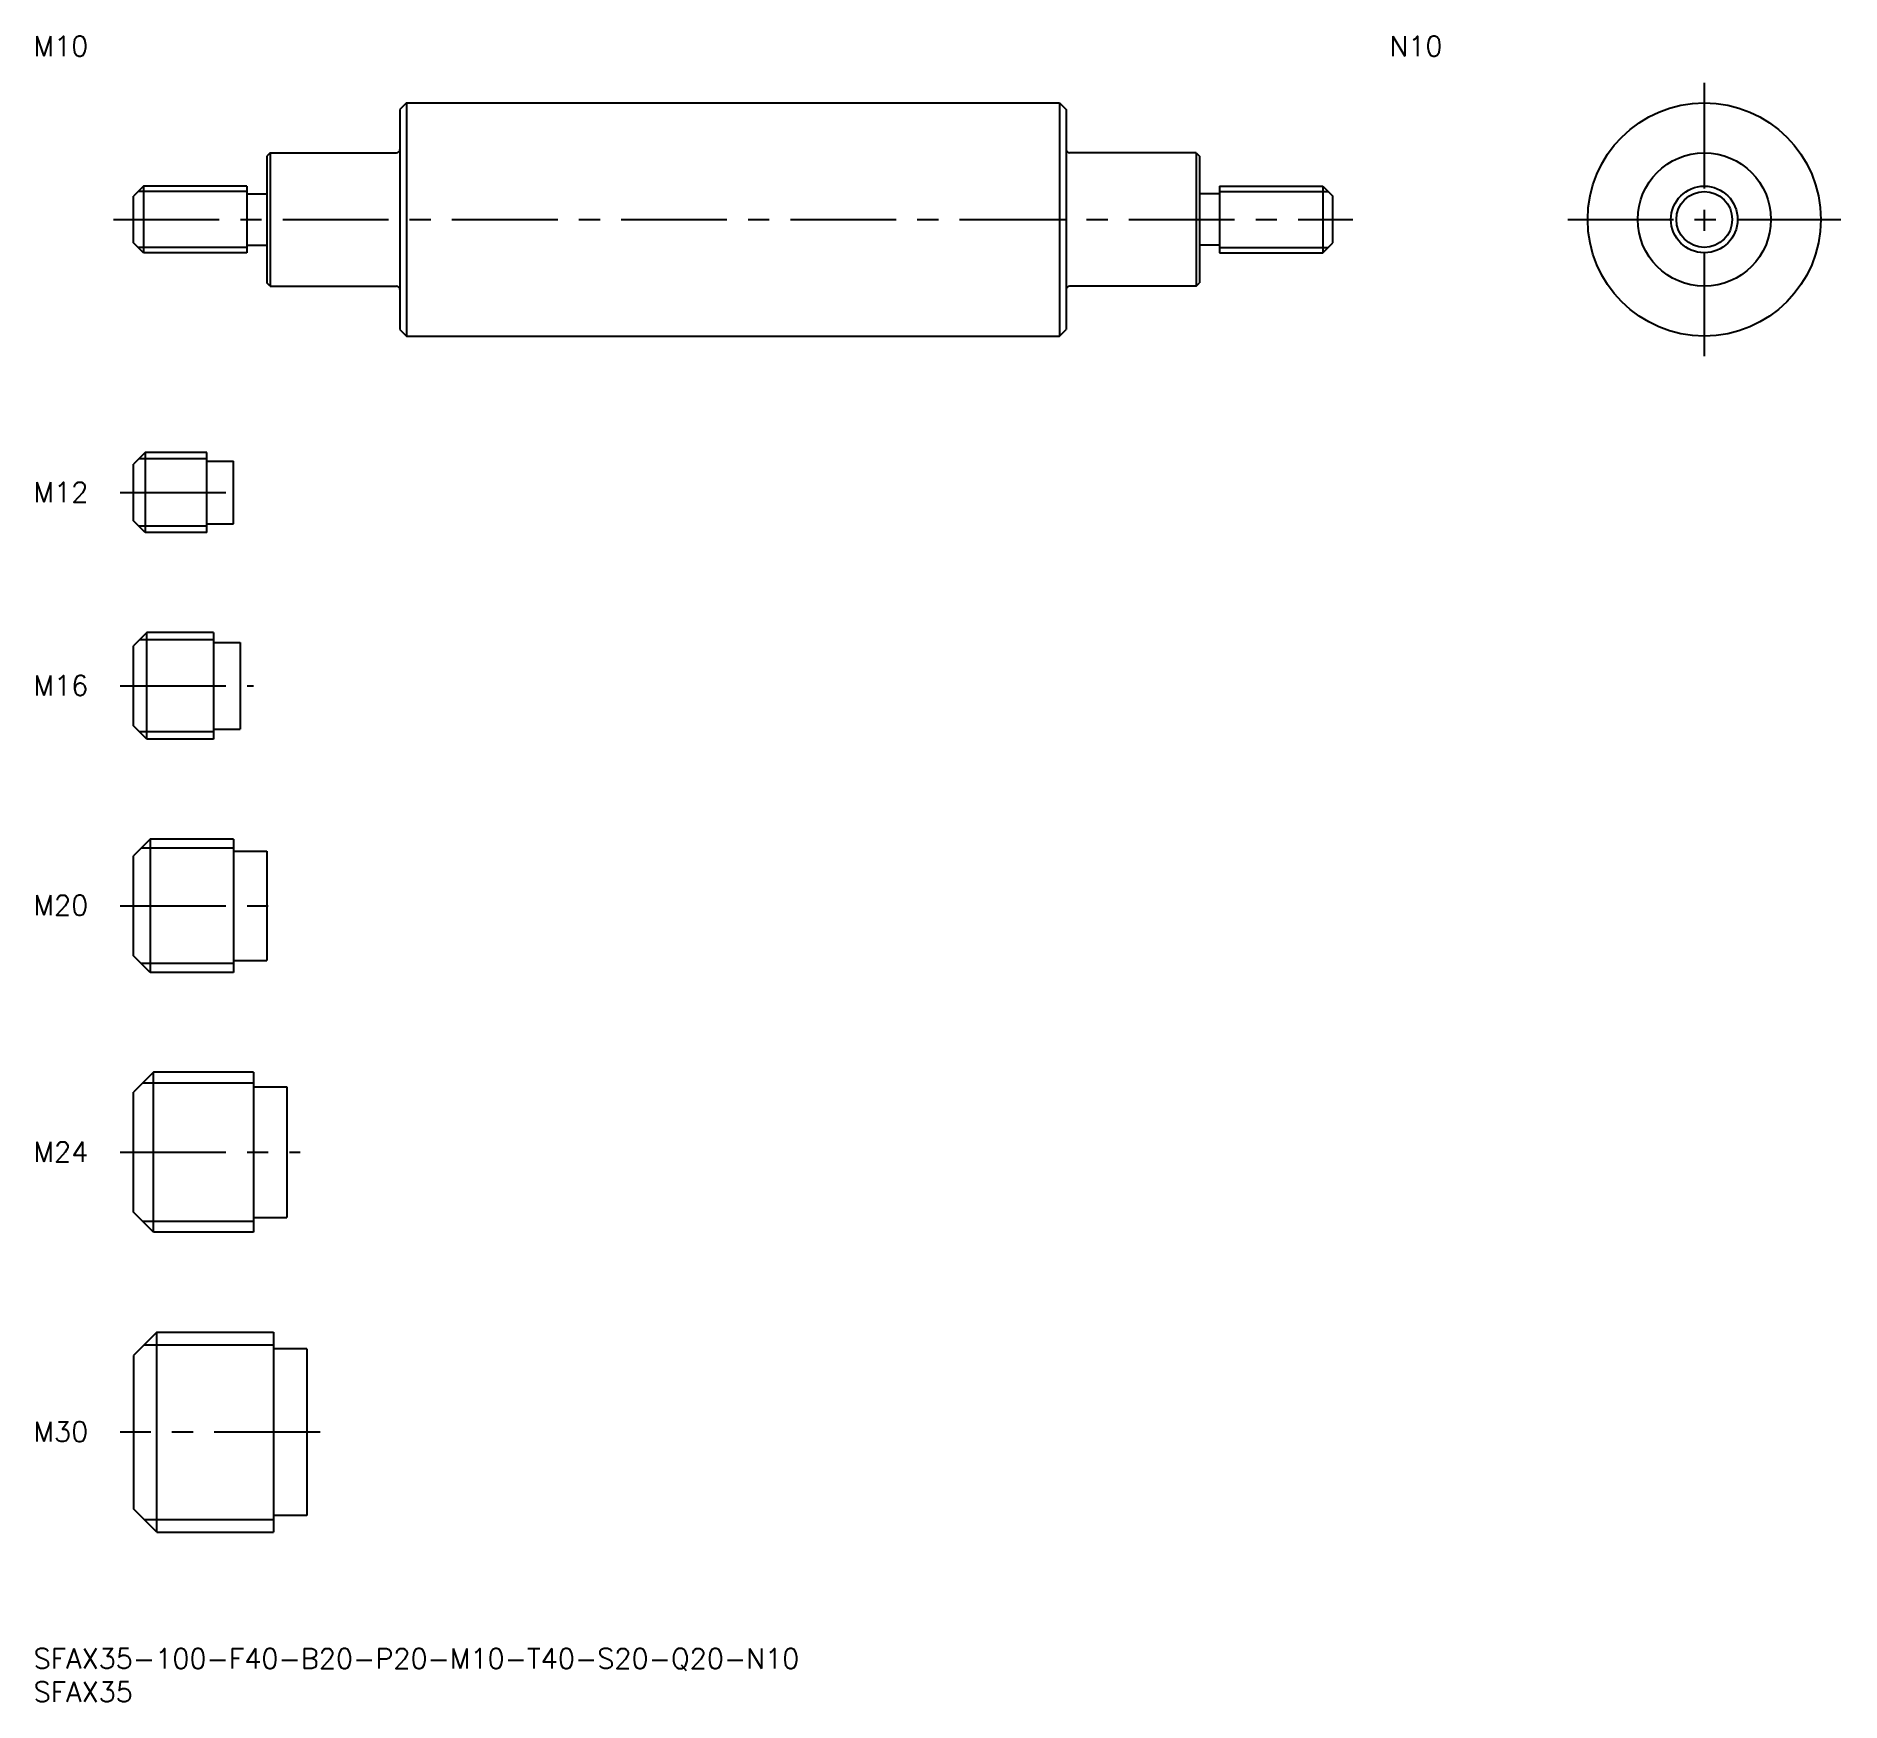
# Model space of a CAD drawing. Extents: x 0 to 271, y -8 to 242.
import ezdxf

# ---------------------------------------------------------------- set-up
doc = ezdxf.new("R2010")
doc.units = 0
doc.header["$LTSCALE"] = 0.5
doc.linetypes.add('CENTER', pattern=[50.8, 31.75, -6.35, 6.35, -6.35])
for name, color, linetype in [('MSM_CENTER', 1, 'CENTER'), ('MSM_CONTINUOUS', 7, 'CONTINUOUS'), ('MSM_NARROW', 5, 'CONTINUOUS'), ('MSM_PART_NUMBER', 7, 'CONTINUOUS')]:
    doc.layers.add(name, color=color, linetype=linetype)
doc.styles.get("Standard").update_dxf_attribs({"font": 'txt.shx', "height": 1, "bigfont": 'bigfont.shx'})

# ---------------------------------------------------------------- blocks, each defined once
blk = doc.blocks.new('*U16')
at = {"layer": 'MSM_PART_NUMBER'}
blk.add_text('SFAX35-100-F40-B20-P20-M10-T40-S20-Q20-N10', height=3, dxfattribs=at).set_placement((0, -3))
blk = doc.blocks.new('*U17')
at = {"layer": 'MSM_PART_NUMBER'}
blk.add_text('SFAX35', height=3, dxfattribs=at).set_placement((0, -8))
blk = doc.blocks.new('*U18')
at = {"layer": 'MSM_PART_NUMBER'}
blk.add_text('M30', height=3, dxfattribs=at).set_placement((0, 31.06))
blk = doc.blocks.new('*U19')
at = {"layer": 'MSM_PART_NUMBER'}
blk.add_text('M24', height=3, dxfattribs=at).set_placement((0, 73.06))
blk = doc.blocks.new('*U20')
at = {"layer": 'MSM_PART_NUMBER'}
blk.add_text('M20', height=3, dxfattribs=at).set_placement((0, 110.06))
blk = doc.blocks.new('*U21')
at = {"layer": 'MSM_PART_NUMBER'}
blk.add_text('M16', height=3, dxfattribs=at).set_placement((0, 143.06))
blk = doc.blocks.new('*U22')
at = {"layer": 'MSM_PART_NUMBER'}
blk.add_text('M12', height=3, dxfattribs=at).set_placement((0, 172.06))
blk = doc.blocks.new('*U23')
at = {"layer": 'MSM_PART_NUMBER'}
blk.add_text('M10', height=3, dxfattribs=at).set_placement((0, 239.02))
blk = doc.blocks.new('*U24')
at = {"layer": 'MSM_PART_NUMBER'}
blk.add_text('N10', height=3, dxfattribs=at).set_placement((203.5, 239.02))

msp = doc.modelspace()

# ---------------------------------------------------------------- linework, layer by layer
at = {"layer": 'MSM_CENTER'}
for p, q in [((250.77, 235), (250.77, 194)), ((12, 214.5), (198, 214.5)), ((230.27, 214.5), (271.27, 214.5)), ((13, 173.5), (32, 173.5)), ((13, 144.5), (33, 144.5)), ((13, 111.5), (37, 111.5)), ((13, 74.5), (40, 74.5)), ((43, 32.5), (13, 32.5))]:
    msp.add_line(p, q, dxfattribs=at)
at = {"layer": 'MSM_CONTINUOUS'}
for p, q in [((56, 232), (55, 231)), ((55, 231), (55, 198)), ((56, 232), (154, 232)), ((56, 232), (56, 197)), ((154, 232), (154, 197)), ((154, 232), (155, 231)), ((155, 231), (155, 198)), ((35.5, 224.5), (35, 224)), ((35, 224), (35, 205)), ((35.5, 224.5), (54.5, 224.5)), ((35.5, 224.5), (35.5, 204.5)), ((174.5, 224.5), (155.5, 224.5)), ((174.5, 224.5), (174.5, 204.5)), ((174.5, 224.5), (175, 224)), ((175, 224), (175, 205)), ((16.5, 219.5), (15, 218)), ((32, 219.5), (16.5, 219.5)), ((16.5, 219.5), (16.5, 209.5)), ((32, 219.5), (32, 209.5)), ((178, 219.5), (193.5, 219.5)), ((178, 219.5), (178, 209.5)), ((193.5, 219.5), (195, 218)), ((193.5, 219.5), (193.5, 209.5)), ((15, 211), (15, 218)), ((32, 218.35), (35, 218.35)), ((178, 218.35), (175, 218.35)), ((195, 211), (195, 218)), ((16.5, 209.5), (15, 211)), ((32, 209.5), (16.5, 209.5)), ((32, 210.65), (35, 210.65)), ((178, 210.65), (175, 210.65)), ((178, 209.5), (193.5, 209.5)), ((193.5, 209.5), (195, 211)), ((35.5, 204.5), (35, 205)), ((35.5, 204.5), (54.5, 204.5)), ((174.5, 204.5), (155.5, 204.5)), ((174.5, 204.5), (175, 205)), ((55, 198), (56, 197)), ((154, 197), (155, 198)), ((56, 197), (154, 197)), ((16.75, 179.5), (15, 177.75)), ((26, 179.5), (16.75, 179.5)), ((16.75, 179.5), (16.75, 167.5)), ((26, 167.5), (26, 179.5)), ((15, 169.25), (15, 177.75)), ((26, 178.2), (30, 178.2)), ((30, 168.8), (30, 178.2)), ((16.75, 167.5), (15, 169.25)), ((26, 168.8), (30, 168.8)), ((26, 167.5), (16.75, 167.5)), ((17, 152.5), (15, 150.5)), ((27, 152.5), (17, 152.5)), ((17, 136.5), (17, 152.5)), ((27, 152.5), (27, 136.5)), ((15, 138.5), (15, 150.5)), ((27, 151), (31, 151)), ((31, 151), (31, 138)), ((17, 136.5), (15, 138.5)), ((27, 136.5), (17, 136.5)), ((27, 138), (31, 138)), ((17.5, 121.5), (15, 119)), ((30, 121.5), (17.5, 121.5)), ((17.5, 121.5), (17.5, 101.5)), ((30, 121.5), (30, 101.5)), ((30, 119.7), (35, 119.7)), ((35, 119.7), (35, 103.3)), ((15, 104), (15, 119)), ((17.5, 101.5), (15, 104)), ((30, 103.3), (35, 103.3)), ((30, 101.5), (17.5, 101.5)), ((18, 86.5), (15, 83.5)), ((33, 86.5), (18, 86.5)), ((18, 62.5), (18, 86.5)), ((33, 86.5), (33, 62.5)), ((33, 84.3), (38, 84.3)), ((38, 84.3), (38, 64.7)), ((15, 65.5), (15, 83.5)), ((18, 62.5), (15, 65.5)), ((33, 62.5), (18, 62.5)), ((33, 64.7), (38, 64.7)), ((18.5, 47.5), (15, 44)), ((18.5, 47.5), (36, 47.5)), ((18.5, 17.5), (18.5, 47.5)), ((36, 47.5), (36, 17.5)), ((15, 44), (15, 21)), ((41, 45), (36, 45)), ((41, 45), (41, 20)), ((18.5, 17.5), (15, 21)), ((41, 20), (36, 20)), ((18.5, 17.5), (36, 17.5))]:
    msp.add_line(p, q, dxfattribs=at)
for radius in [17.5, 10, 5]:
    msp.add_circle((250.77, 214.5), radius, dxfattribs=at)
for centre, start, end in [((54.5, 225), 270, 0), ((155.5, 225), 180, 270), ((54.5, 204), 0, 90), ((155.5, 204), 90, 180)]:
    msp.add_arc(centre, 0.5, start, end, dxfattribs=at)
at = {"layer": 'MSM_NARROW'}
for p, q in [((32, 218.69), (15.69, 218.69)), ((178, 218.69), (194.31, 218.69)), ((32, 210.31), (15.69, 210.31)), ((178, 210.31), (194.31, 210.31)), ((26, 178.55), (15.8, 178.55)), ((26, 168.45), (15.8, 168.45)), ((27, 151.42), (15.92, 151.42)), ((27, 137.58), (15.92, 137.58)), ((30, 120.15), (16.15, 120.15)), ((30, 102.85), (16.15, 102.85)), ((33, 84.88), (16.38, 84.88)), ((33, 64.12), (16.38, 64.12)), ((16.61, 45.61), (36, 45.61)), ((16.61, 19.39), (36, 19.39))]:
    msp.add_line(p, q, dxfattribs=at)
msp.add_circle((250.77, 214.5), 4.19, dxfattribs=at)

# ---------------------------------------------------------------- block references
at = {"layer": 'MSM_CONTINUOUS'}
for name in ['*U23', '*U24', '*U22', '*U21', '*U20', '*U19', '*U18', '*U16', '*U17']:
    msp.add_blockref(name, (0, 0), dxfattribs=at)

doc.saveas('drawing.dxf')
